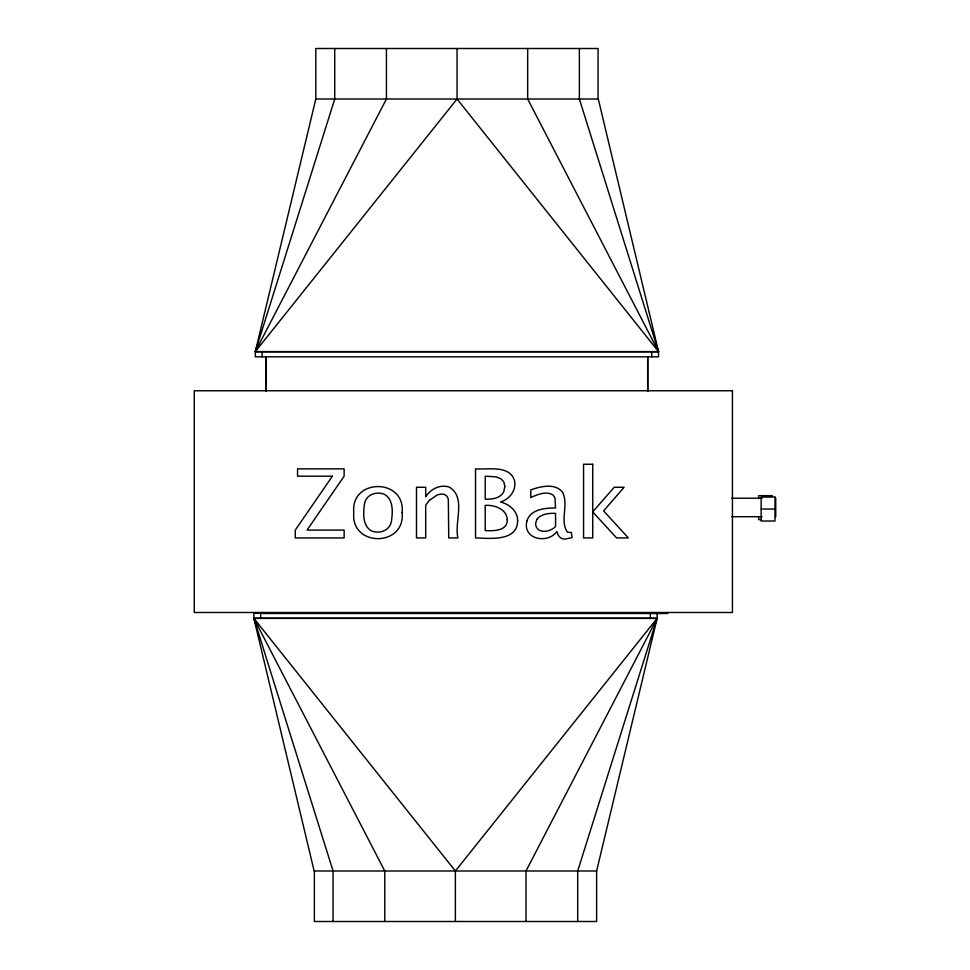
<?xml version="1.0" encoding="UTF-8"?>
<svg xmlns="http://www.w3.org/2000/svg" width="970" height="970" viewBox="0 0 970 970"><rect width="100%" height="100%" fill="white"/><g stroke="black" fill="none" stroke-linecap="round" stroke-linejoin="round"><path stroke-width="1.45" d="M260.663 618.217L260.663 613.173M651.755 356.827L651.755 351.783M315.808 99.013L598.296 99.013L658.521 351.601L255.328 351.601L315.808 99.013L315.808 48.5L598.053 48.5L598.053 99.013M596.623 870.987L657.09 618.399L253.897 618.399L314.134 870.987L596.623 870.987L596.623 921.5L314.377 921.5L314.377 870.987M457.052 48.5L457.052 99.013L255.328 351.601L334.735 99.013L334.735 48.5M455.379 921.5L455.379 870.987L657.09 618.399L577.696 870.987L577.696 921.5M255.328 351.601L386.436 99.013L386.436 48.5M657.09 618.399L525.995 870.987L525.995 921.5M592.743 511.845L614.204 487.255L624.098 487.255L603.619 510.911L628.342 537.926L616.593 537.926L592.743 511.942M772.447 495.67L758.625 495.67L758.625 498.665M731.756 498.216L762.105 498.216M761.147 509.044L774.969 509.044M731.756 516.695L762.105 516.695M761.389 519.629L758.625 519.629L758.625 516.634M457.052 99.013L658.521 351.601L579.369 99.013L579.369 48.5M333.062 921.5L333.062 870.987L253.897 618.399L455.379 870.987M658.521 351.601L527.668 99.013L527.668 48.5M253.897 618.399L384.763 870.987L384.763 921.5M775.733 498.216L775.733 516.695M667.639 612.494L667.639 613.489L262.543 613.489L262.543 612.494M650.337 613.173L650.337 618.217M262.094 351.783L262.094 356.827M253.897 613.173L253.897 618.217L657.09 618.217L657.09 613.173L253.897 613.173M266.156 356.827L266.156 391.249L266.156 356.827M647.705 356.827L647.705 391.249L647.705 356.827M658.521 351.783L658.521 356.827L255.328 356.827L255.328 351.783L658.521 351.783M402.126 512.5C405.63 547.274 350.412 547.419 353.783 512.596C350.352 477.955 405.46 477.87 402.126 512.5M517.616 520.66C517.616 541.878 489.365 538.301 475.53 537.926L475.53 468.874C487.789 469.783 509.699 464.751 514.512 480.611C516.598 490.214 509.65 499.15 500.678 501.951C509.298 504.364 517.762 510.947 517.616 520.66M364.478 504.036C363.241 513.021 362.356 525.837 371.558 530.966C379.682 534.227 390.013 530.481 391.468 521.108C392.753 512.136 393.577 499.259 384.265 494.251C376.19 491.026 365.884 494.688 364.478 504.036M526.819 521.278C522.478 539.308 547.723 544.412 556.901 531.487L558.089 534.822A7.433 7.433 0 0 0 565.122 539.09L572.021 537.598L571.366 532.518L567.474 532.215C559.435 521.023 569.063 504.388 562.479 492.142C554.828 482.769 540.581 486.394 530.772 489.911L530.772 497.525C537.538 494.639 546.449 490.493 553.288 495.246L554.986 497.998L555.555 507.977C545.164 507.94 530.19 509.201 526.819 521.278M507.261 519.726C507.516 531.184 493.342 530.99 485.23 530.602L485.23 505.406C494.373 504.679 506.91 509.08 507.261 519.726M504.837 486.37L503.757 491.79C500.168 498.447 492.057 499.392 485.23 499.198L485.23 476.197L495.961 476.828L500.884 478.743L503.842 481.92L504.837 486.37M536.75 519.483L535.586 523.703C536.216 534.349 550.172 532.421 555.555 526.492L555.555 513.385C548.862 513.082 541.187 513.857 536.75 519.483M332.37 476.197L295.268 530.093L295.268 537.926L344.132 537.926L344.132 530.093L307.029 530.093L344.132 476.197L344.132 468.874L297.56 468.874L297.56 476.197L332.37 476.197M429.492 500.29L425.697 505.127L425.697 537.926L416.494 537.926L416.494 487.255L425.697 487.255L425.697 496.773C430.619 488.965 440.319 483.969 449.425 487.183C466.4 497.513 454.081 522.309 457.937 537.926L448.746 537.926L448.334 499.683A6.172 6.172 0 0 0 441.605 494.07L437.446 494.761L429.492 500.29M732.435 390.752L194.267 390.752L194.267 612.494L732.435 612.494L732.435 390.752M592.743 464.254L583.552 464.254L583.552 537.926L592.743 537.926L592.743 464.254M774.969 497.076L761.147 497.076L761.147 521.023L774.969 521.023L774.969 497.076"/></g></svg>
